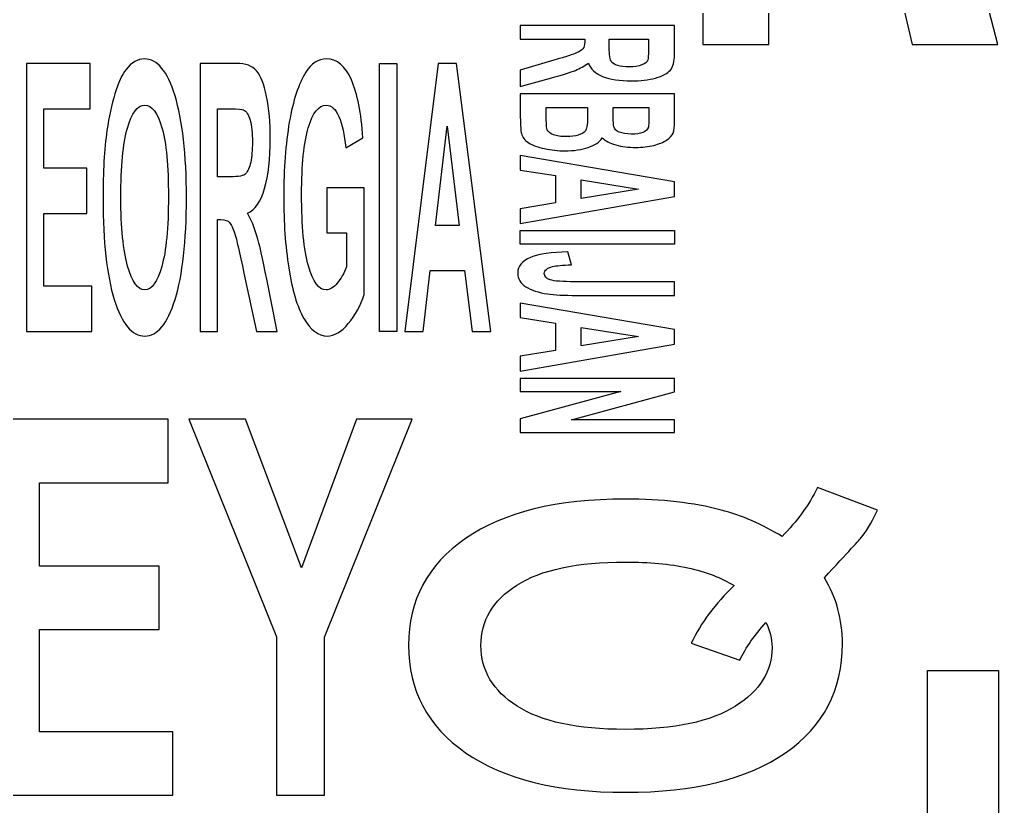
# Model space of a CAD drawing. Header units: centimetres. Extents: x -12.1 to 12.1, y -5 to 6.2.
# Drawn here: x 0.46 to 1.244, y 2.766 to 3.396 of the extents above; entities that cross this region are included whole.
import ezdxf

# ---------------------------------------------------------------- set-up
doc = ezdxf.new("R2010")
doc.units = ezdxf.units.CM
doc.header["$MEASUREMENT"] = 0
doc.layers.add('Layer 1', color=7, linetype='Continuous')

msp = doc.modelspace()

# ---------------------------------------------------------------- linework, layer by layer
at = {"layer": 'Layer 1', "color": 250}
for points, knots in [([(1.00745, 3.37639), (1.00745, 3.37639), (1.00745, 4.03385), (1.00745, 4.03385), (1.00745, 4.03385), (1.00745, 4.03385), (1.06034, 4.03385), (1.06034, 4.03385), (1.06034, 4.03385), (1.06034, 4.03385), (1.06034, 3.74187), (1.06034, 3.74187), (1.06034, 3.74187), (1.06034, 3.74187), (1.16723, 4.03385), (1.16723, 4.03385), (1.16723, 4.03385), (1.16723, 4.03385), (1.2384, 4.03385), (1.2384, 4.03385), (1.2384, 4.03385), (1.2384, 4.03385), (1.13969, 3.77777), (1.13969, 3.77777), (1.13969, 3.77777), (1.13969, 3.77777), (1.24375, 3.37639), (1.24375, 3.37639), (1.24375, 3.37639), (1.24375, 3.37639), (1.17529, 3.37639), (1.17529, 3.37639), (1.17529, 3.37639), (1.17529, 3.37639), (1.10326, 3.68491), (1.10326, 3.68491), (1.10326, 3.68491), (1.10326, 3.68491), (1.06034, 3.57505), (1.06034, 3.57505), (1.06034, 3.57505), (1.06034, 3.57505), (1.06034, 3.37639), (1.06034, 3.37639), (1.06034, 3.37639), (1.06034, 3.37639), (1.00745, 3.37639), (1.00745, 3.37639)], [0, 0, 0, 0, 0.076923, 0.076923, 0.076923, 0.076923, 0.153846, 0.153846, 0.153846, 0.153846, 0.230769, 0.230769, 0.230769, 0.230769, 0.307692, 0.307692, 0.307692, 0.307692, 0.384615, 0.384615, 0.384615, 0.384615, 0.461538, 0.461538, 0.461538, 0.461538, 0.538462, 0.538462, 0.538462, 0.538462, 0.615385, 0.615385, 0.615385, 0.615385, 0.692308, 0.692308, 0.692308, 0.692308, 0.769231, 0.769231, 0.769231, 0.769231, 0.846154, 0.846154, 0.846154, 0.846154, 1, 1, 1, 1]), ([(0.86131, 3.3916), (0.86131, 3.3916), (0.98489, 3.3916), (0.98489, 3.3916), (0.98489, 3.3916), (0.98489, 3.3916), (0.98489, 3.36848), (0.98489, 3.36848), (0.98489, 3.36848), (0.98489, 3.36265), (0.98372, 3.35843), (0.98154, 3.35578), (0.98154, 3.35578), (0.9793, 3.35316), (0.97537, 3.35106), (0.96969, 3.34946), (0.96969, 3.34946), (0.96404, 3.34789), (0.95752, 3.34711), (0.95024, 3.34711), (0.95024, 3.34711), (0.94097, 3.34711), (0.93332, 3.3483), (0.92726, 3.35068), (0.92726, 3.35068), (0.92124, 3.3531), (0.91742, 3.35668), (0.91582, 3.36146), (0.91582, 3.36146), (0.91267, 3.3591), (0.90924, 3.35712), (0.90548, 3.35558), (0.90548, 3.35558), (0.90169, 3.35403), (0.89503, 3.35194), (0.88542, 3.34932), (0.88542, 3.34932), (0.88542, 3.34932), (0.86131, 3.34267), (0.86131, 3.34267), (0.86131, 3.34267), (0.86131, 3.34267), (0.86131, 3.35581), (0.86131, 3.35581), (0.86131, 3.35581), (0.86131, 3.35581), (0.88821, 3.36376), (0.88821, 3.36376), (0.88821, 3.36376), (0.8978, 3.36659), (0.90385, 3.3685), (0.90636, 3.36955), (0.90636, 3.36955), (0.90886, 3.3706), (0.91057, 3.3717), (0.91151, 3.37284), (0.91151, 3.37284), (0.91242, 3.37401), (0.91288, 3.37584), (0.91288, 3.37837), (0.91288, 3.37837), (0.91288, 3.37837), (0.91288, 3.38062), (0.91288, 3.38062), (0.91288, 3.38062), (0.91288, 3.38062), (0.86131, 3.38062), (0.86131, 3.38062), (0.86131, 3.38062), (0.86131, 3.38062), (0.86131, 3.3916), (0.86131, 3.3916)], [0, 0, 0, 0, 0.052632, 0.052632, 0.052632, 0.052632, 0.105263, 0.105263, 0.105263, 0.105263, 0.157895, 0.157895, 0.157895, 0.157895, 0.210526, 0.210526, 0.210526, 0.210526, 0.263158, 0.263158, 0.263158, 0.263158, 0.315789, 0.315789, 0.315789, 0.315789, 0.368421, 0.368421, 0.368421, 0.368421, 0.421053, 0.421053, 0.421053, 0.421053, 0.473684, 0.473684, 0.473684, 0.473684, 0.526316, 0.526316, 0.526316, 0.526316, 0.578947, 0.578947, 0.578947, 0.578947, 0.631579, 0.631579, 0.631579, 0.631579, 0.684211, 0.684211, 0.684211, 0.684211, 0.736842, 0.736842, 0.736842, 0.736842, 0.789474, 0.789474, 0.789474, 0.789474, 0.842105, 0.842105, 0.842105, 0.842105, 0.894737, 0.894737, 0.894737, 0.894737, 1, 1, 1, 1]), ([(0.93262, 3.38062), (0.93262, 3.38062), (0.93262, 3.3725), (0.93262, 3.3725), (0.93262, 3.3725), (0.93262, 3.3672), (0.93312, 3.36394), (0.93413, 3.36259), (0.93413, 3.36259), (0.93516, 3.36131), (0.9369, 3.36026), (0.93937, 3.35954), (0.93937, 3.35954), (0.94183, 3.35878), (0.94491, 3.3584), (0.94861, 3.3584), (0.94861, 3.3584), (0.95277, 3.3584), (0.95612, 3.35889), (0.95871, 3.35992), (0.95871, 3.35992), (0.96127, 3.36087), (0.96291, 3.36224), (0.96354, 3.36402), (0.96354, 3.36402), (0.96384, 3.36489), (0.96398, 3.36758), (0.96398, 3.37206), (0.96398, 3.37206), (0.96398, 3.37206), (0.96398, 3.38062), (0.96398, 3.38062), (0.96398, 3.38062), (0.96398, 3.38062), (0.93262, 3.38062), (0.93262, 3.38062)], [0, 0, 0, 0, 0.1, 0.1, 0.1, 0.1, 0.2, 0.2, 0.2, 0.2, 0.3, 0.3, 0.3, 0.3, 0.4, 0.4, 0.4, 0.4, 0.5, 0.5, 0.5, 0.5, 0.6, 0.6, 0.6, 0.6, 0.7, 0.7, 0.7, 0.7, 0.8, 0.8, 0.8, 0.8, 1, 1, 1, 1]), ([(0.527, 3.25238), (0.527, 3.27425), (0.52804, 3.29262), (0.53014, 3.30745), (0.53014, 3.30745), (0.53168, 3.31839), (0.53384, 3.3282), (0.53655, 3.33691), (0.53655, 3.33691), (0.53925, 3.34559), (0.54219, 3.35205), (0.54548, 3.35624), (0.54548, 3.35624), (0.54974, 3.3619), (0.55469, 3.36475), (0.56028, 3.36475), (0.56028, 3.36475), (0.57047, 3.36475), (0.57853, 3.35491), (0.58468, 3.33528), (0.58468, 3.33528), (0.59073, 3.31566), (0.59382, 3.28837), (0.59382, 3.2534), (0.59382, 3.2534), (0.59382, 3.21872), (0.59079, 3.19161), (0.58474, 3.17204), (0.58474, 3.17204), (0.57868, 3.15247), (0.57062, 3.14269), (0.56048, 3.14269), (0.56048, 3.14269), (0.55026, 3.14269), (0.54211, 3.15244), (0.53605, 3.1719), (0.53605, 3.1719), (0.53002, 3.19138), (0.527, 3.21823), (0.527, 3.25238)], [0, 0, 0, 0, 0.090909, 0.090909, 0.090909, 0.090909, 0.181818, 0.181818, 0.181818, 0.181818, 0.272727, 0.272727, 0.272727, 0.272727, 0.363636, 0.363636, 0.363636, 0.363636, 0.454545, 0.454545, 0.454545, 0.454545, 0.545455, 0.545455, 0.545455, 0.545455, 0.636364, 0.636364, 0.636364, 0.636364, 0.727273, 0.727273, 0.727273, 0.727273, 0.818182, 0.818182, 0.818182, 0.818182, 1, 1, 1, 1]), ([(0.70619, 3.2253), (0.70619, 3.2253), (0.70619, 3.26146), (0.70619, 3.26146), (0.70619, 3.26146), (0.70619, 3.26146), (0.73618, 3.26146), (0.73618, 3.26146), (0.73618, 3.26146), (0.73618, 3.26146), (0.73618, 3.17594), (0.73618, 3.17594), (0.73618, 3.17594), (0.73328, 3.16715), (0.72905, 3.1594), (0.72352, 3.1527), (0.72352, 3.1527), (0.71799, 3.14601), (0.71237, 3.14269), (0.70671, 3.14269), (0.70671, 3.14269), (0.69952, 3.14269), (0.69323, 3.14741), (0.68788, 3.15681), (0.68788, 3.15681), (0.68252, 3.16622), (0.6785, 3.1797), (0.67579, 3.19723), (0.67579, 3.19723), (0.67311, 3.21476), (0.67175, 3.23383), (0.67175, 3.25445), (0.67175, 3.25445), (0.67175, 3.27681), (0.67326, 3.29667), (0.67626, 3.31405), (0.67626, 3.31405), (0.67928, 3.33144), (0.68368, 3.34477), (0.6895, 3.35403), (0.6895, 3.35403), (0.6939, 3.36116), (0.69938, 3.36475), (0.70593, 3.36475), (0.70593, 3.36475), (0.71449, 3.36475), (0.72119, 3.35912), (0.726, 3.34795), (0.726, 3.34795), (0.7308, 3.33676), (0.73385, 3.32133), (0.73526, 3.30162), (0.73526, 3.30162), (0.73526, 3.30162), (0.72145, 3.29355), (0.72145, 3.29355), (0.72145, 3.29355), (0.72049, 3.30409), (0.71866, 3.31242), (0.71601, 3.31851), (0.71601, 3.31851), (0.71333, 3.32462), (0.70997, 3.32768), (0.70593, 3.32768), (0.70593, 3.32768), (0.69985, 3.32768), (0.69504, 3.32165), (0.69146, 3.30966), (0.69146, 3.30966), (0.68788, 3.29766), (0.6861, 3.27984), (0.6861, 3.2562), (0.6861, 3.2562), (0.6861, 3.23071), (0.6879, 3.21158), (0.69152, 3.19883), (0.69152, 3.19883), (0.69516, 3.1861), (0.6999, 3.17973), (0.70585, 3.17973), (0.70585, 3.17973), (0.70869, 3.17973), (0.71167, 3.1815), (0.71455, 3.18509), (0.71455, 3.18509), (0.71752, 3.18867), (0.72003, 3.19298), (0.72212, 3.19804), (0.72212, 3.19804), (0.72212, 3.19804), (0.72212, 3.2253), (0.72212, 3.2253), (0.72212, 3.2253), (0.72212, 3.2253), (0.70619, 3.2253), (0.70619, 3.2253)], [0, 0, 0, 0, 0.04, 0.04, 0.04, 0.04, 0.08, 0.08, 0.08, 0.08, 0.12, 0.12, 0.12, 0.12, 0.16, 0.16, 0.16, 0.16, 0.2, 0.2, 0.2, 0.2, 0.24, 0.24, 0.24, 0.24, 0.28, 0.28, 0.28, 0.28, 0.32, 0.32, 0.32, 0.32, 0.36, 0.36, 0.36, 0.36, 0.4, 0.4, 0.4, 0.4, 0.44, 0.44, 0.44, 0.44, 0.48, 0.48, 0.48, 0.48, 0.52, 0.52, 0.52, 0.52, 0.56, 0.56, 0.56, 0.56, 0.6, 0.6, 0.6, 0.6, 0.64, 0.64, 0.64, 0.64, 0.68, 0.68, 0.68, 0.68, 0.72, 0.72, 0.72, 0.72, 0.76, 0.76, 0.76, 0.76, 0.8, 0.8, 0.8, 0.8, 0.84, 0.84, 0.84, 0.84, 0.88, 0.88, 0.88, 0.88, 0.92, 0.92, 0.92, 0.92, 1, 1, 1, 1]), ([(0.46564, 3.14632), (0.46564, 3.14632), (0.46564, 3.36108), (0.46564, 3.36108), (0.46564, 3.36108), (0.46564, 3.36108), (0.51672, 3.36108), (0.51672, 3.36108), (0.51672, 3.36108), (0.51672, 3.36108), (0.51672, 3.32474), (0.51672, 3.32474), (0.51672, 3.32474), (0.51672, 3.32474), (0.47956, 3.32474), (0.47956, 3.32474), (0.47956, 3.32474), (0.47956, 3.32474), (0.47956, 3.27716), (0.47956, 3.27716), (0.47956, 3.27716), (0.47956, 3.27716), (0.51413, 3.27716), (0.51413, 3.27716), (0.51413, 3.27716), (0.51413, 3.27716), (0.51413, 3.24097), (0.51413, 3.24097), (0.51413, 3.24097), (0.51413, 3.24097), (0.47956, 3.24097), (0.47956, 3.24097), (0.47956, 3.24097), (0.47956, 3.24097), (0.47956, 3.18253), (0.47956, 3.18253), (0.47956, 3.18253), (0.47956, 3.18253), (0.51802, 3.18253), (0.51802, 3.18253), (0.51802, 3.18253), (0.51802, 3.18253), (0.51802, 3.14632), (0.51802, 3.14632), (0.51802, 3.14632), (0.51802, 3.14632), (0.46564, 3.14632), (0.46564, 3.14632)], [0, 0, 0, 0, 0.076923, 0.076923, 0.076923, 0.076923, 0.153846, 0.153846, 0.153846, 0.153846, 0.230769, 0.230769, 0.230769, 0.230769, 0.307692, 0.307692, 0.307692, 0.307692, 0.384615, 0.384615, 0.384615, 0.384615, 0.461538, 0.461538, 0.461538, 0.461538, 0.538462, 0.538462, 0.538462, 0.538462, 0.615385, 0.615385, 0.615385, 0.615385, 0.692308, 0.692308, 0.692308, 0.692308, 0.769231, 0.769231, 0.769231, 0.769231, 0.846154, 0.846154, 0.846154, 0.846154, 1, 1, 1, 1]), ([(0.60472, 3.14632), (0.60472, 3.14632), (0.60472, 3.36108), (0.60472, 3.36108), (0.60472, 3.36108), (0.60472, 3.36108), (0.63398, 3.36108), (0.63398, 3.36108), (0.63398, 3.36108), (0.64135, 3.36108), (0.64671, 3.35912), (0.65002, 3.35529), (0.65002, 3.35529), (0.65337, 3.35142), (0.65605, 3.34457), (0.65806, 3.3347), (0.65806, 3.3347), (0.66004, 3.32483), (0.66103, 3.31356), (0.66103, 3.30089), (0.66103, 3.30089), (0.66103, 3.28476), (0.65952, 3.27145), (0.65649, 3.26097), (0.65649, 3.26097), (0.65343, 3.25046), (0.64888, 3.24385), (0.64283, 3.24111), (0.64283, 3.24111), (0.64589, 3.23563), (0.64836, 3.22961), (0.65031, 3.22309), (0.65031, 3.22309), (0.65226, 3.21653), (0.65489, 3.20491), (0.65824, 3.18826), (0.65824, 3.18826), (0.65824, 3.18826), (0.66662, 3.14632), (0.66662, 3.14632), (0.66662, 3.14632), (0.66662, 3.14632), (0.64999, 3.14632), (0.64999, 3.14632), (0.64999, 3.14632), (0.64999, 3.14632), (0.63995, 3.19309), (0.63995, 3.19309), (0.63995, 3.19309), (0.63636, 3.20975), (0.63394, 3.22029), (0.63264, 3.22463), (0.63264, 3.22463), (0.6313, 3.22896), (0.6299, 3.23197), (0.62845, 3.23357), (0.62845, 3.23357), (0.62696, 3.23517), (0.62463, 3.23599), (0.62143, 3.23599), (0.62143, 3.23599), (0.62143, 3.23599), (0.6186, 3.23599), (0.6186, 3.23599), (0.6186, 3.23599), (0.6186, 3.23599), (0.6186, 3.14632), (0.6186, 3.14632), (0.6186, 3.14632), (0.6186, 3.14632), (0.60472, 3.14632), (0.60472, 3.14632)], [0, 0, 0, 0, 0.052632, 0.052632, 0.052632, 0.052632, 0.105263, 0.105263, 0.105263, 0.105263, 0.157895, 0.157895, 0.157895, 0.157895, 0.210526, 0.210526, 0.210526, 0.210526, 0.263158, 0.263158, 0.263158, 0.263158, 0.315789, 0.315789, 0.315789, 0.315789, 0.368421, 0.368421, 0.368421, 0.368421, 0.421053, 0.421053, 0.421053, 0.421053, 0.473684, 0.473684, 0.473684, 0.473684, 0.526316, 0.526316, 0.526316, 0.526316, 0.578947, 0.578947, 0.578947, 0.578947, 0.631579, 0.631579, 0.631579, 0.631579, 0.684211, 0.684211, 0.684211, 0.684211, 0.736842, 0.736842, 0.736842, 0.736842, 0.789474, 0.789474, 0.789474, 0.789474, 0.842105, 0.842105, 0.842105, 0.842105, 0.894737, 0.894737, 0.894737, 0.894737, 1, 1, 1, 1]), ([(0.74853, 3.14632), (0.74853, 3.14632), (0.76248, 3.14632), (0.76248, 3.14632), (0.76248, 3.14632), (0.76248, 3.14632), (0.76248, 3.36108), (0.76248, 3.36108), (0.76248, 3.36108), (0.76248, 3.36108), (0.74853, 3.36108), (0.74853, 3.36108), (0.74853, 3.36108), (0.74853, 3.36108), (0.74853, 3.14632), (0.74853, 3.14632)], [0, 0, 0, 0, 0.2, 0.2, 0.2, 0.2, 0.4, 0.4, 0.4, 0.4, 0.6, 0.6, 0.6, 0.6, 1, 1, 1, 1]), ([(0.83781, 3.14632), (0.83781, 3.14632), (0.82267, 3.14632), (0.82267, 3.14632), (0.82267, 3.14632), (0.82267, 3.14632), (0.8167, 3.19511), (0.8167, 3.19511), (0.8167, 3.19511), (0.8167, 3.19511), (0.78912, 3.19511), (0.78912, 3.19511), (0.78912, 3.19511), (0.78912, 3.19511), (0.7835, 3.14632), (0.7835, 3.14632), (0.7835, 3.14632), (0.7835, 3.14632), (0.76871, 3.14632), (0.76871, 3.14632), (0.76871, 3.14632), (0.76871, 3.14632), (0.79556, 3.36108), (0.79556, 3.36108), (0.79556, 3.36108), (0.79556, 3.36108), (0.8102, 3.36108), (0.8102, 3.36108), (0.8102, 3.36108), (0.8102, 3.36108), (0.83781, 3.14632), (0.83781, 3.14632)], [0, 0, 0, 0, 0.111111, 0.111111, 0.111111, 0.111111, 0.222222, 0.222222, 0.222222, 0.222222, 0.333333, 0.333333, 0.333333, 0.333333, 0.444444, 0.444444, 0.444444, 0.444444, 0.555556, 0.555556, 0.555556, 0.555556, 0.666667, 0.666667, 0.666667, 0.666667, 0.777778, 0.777778, 0.777778, 0.777778, 1, 1, 1, 1]), ([(0.98489, 3.33671), (0.98489, 3.33671), (0.98489, 3.31498), (0.98489, 3.31498), (0.98489, 3.31498), (0.98489, 3.31065), (0.98448, 3.30745), (0.98367, 3.30535), (0.98367, 3.30535), (0.98282, 3.30322), (0.98113, 3.30133), (0.97854, 3.29967), (0.97854, 3.29967), (0.97595, 3.29798), (0.97251, 3.29658), (0.96823, 3.2955), (0.96823, 3.2955), (0.96392, 3.29437), (0.95912, 3.29382), (0.95376, 3.29382), (0.95376, 3.29382), (0.948, 3.29382), (0.94267, 3.29449), (0.93783, 3.29586), (0.93783, 3.29586), (0.933, 3.29722), (0.92936, 3.29912), (0.92697, 3.30144), (0.92697, 3.30144), (0.92479, 3.29813), (0.92103, 3.29559), (0.91576, 3.29382), (0.91576, 3.29382), (0.91049, 3.29204), (0.90429, 3.29111), (0.89715, 3.29111), (0.89715, 3.29111), (0.89151, 3.29111), (0.88606, 3.29169), (0.88076, 3.29285), (0.88076, 3.29285), (0.87543, 3.29399), (0.87118, 3.29559), (0.86801, 3.29757), (0.86801, 3.29757), (0.86483, 3.29955), (0.86288, 3.30203), (0.86218, 3.30494), (0.86218, 3.30494), (0.86172, 3.30678), (0.86142, 3.31117), (0.86131, 3.31818), (0.86131, 3.31818), (0.86131, 3.31818), (0.86131, 3.33671), (0.86131, 3.33671), (0.86131, 3.33671), (0.86131, 3.33671), (0.98489, 3.33671), (0.98489, 3.33671)], [0, 0, 0, 0, 0.0625, 0.0625, 0.0625, 0.0625, 0.125, 0.125, 0.125, 0.125, 0.1875, 0.1875, 0.1875, 0.1875, 0.25, 0.25, 0.25, 0.25, 0.3125, 0.3125, 0.3125, 0.3125, 0.375, 0.375, 0.375, 0.375, 0.4375, 0.4375, 0.4375, 0.4375, 0.5, 0.5, 0.5, 0.5, 0.5625, 0.5625, 0.5625, 0.5625, 0.625, 0.625, 0.625, 0.625, 0.6875, 0.6875, 0.6875, 0.6875, 0.75, 0.75, 0.75, 0.75, 0.8125, 0.8125, 0.8125, 0.8125, 0.875, 0.875, 0.875, 0.875, 1, 1, 1, 1]), ([(0.54132, 3.25383), (0.54132, 3.22955), (0.54316, 3.21112), (0.54674, 3.19856), (0.54674, 3.19856), (0.55035, 3.18602), (0.55492, 3.17973), (0.56042, 3.17973), (0.56042, 3.17973), (0.56601, 3.17973), (0.57053, 3.18596), (0.57408, 3.19842), (0.57408, 3.19842), (0.57763, 3.21086), (0.57941, 3.22955), (0.57941, 3.25445), (0.57941, 3.25445), (0.57941, 3.27905), (0.57769, 3.2974), (0.57426, 3.30951), (0.57426, 3.30951), (0.57076, 3.32163), (0.56622, 3.32768), (0.56042, 3.32768), (0.56042, 3.32768), (0.55471, 3.32768), (0.55006, 3.32154), (0.54659, 3.3093), (0.54659, 3.3093), (0.54307, 3.29702), (0.54132, 3.27856), (0.54132, 3.25383)], [0, 0, 0, 0, 0.111111, 0.111111, 0.111111, 0.111111, 0.222222, 0.222222, 0.222222, 0.222222, 0.333333, 0.333333, 0.333333, 0.333333, 0.444444, 0.444444, 0.444444, 0.444444, 0.555556, 0.555556, 0.555556, 0.555556, 0.666667, 0.666667, 0.666667, 0.666667, 0.777778, 0.777778, 0.777778, 0.777778, 1, 1, 1, 1]), ([(0.91518, 3.32573), (0.91518, 3.32573), (0.88213, 3.32573), (0.88213, 3.32573), (0.88213, 3.32573), (0.88213, 3.32573), (0.88213, 3.31557), (0.88213, 3.31557), (0.88213, 3.31557), (0.88213, 3.31158), (0.88242, 3.30907), (0.88288, 3.30802), (0.88288, 3.30802), (0.88358, 3.3064), (0.88524, 3.30505), (0.88783, 3.30404), (0.88783, 3.30404), (0.89043, 3.30299), (0.89392, 3.30249), (0.89832, 3.30249), (0.89832, 3.30249), (0.90205, 3.30249), (0.90516, 3.30287), (0.90775, 3.30366), (0.90775, 3.30366), (0.91038, 3.30447), (0.91221, 3.3056), (0.91341, 3.30712), (0.91341, 3.30712), (0.91457, 3.30861), (0.91518, 3.31187), (0.91518, 3.31685), (0.91518, 3.31685), (0.91518, 3.31685), (0.91518, 3.32573), (0.91518, 3.32573)], [0, 0, 0, 0, 0.1, 0.1, 0.1, 0.1, 0.2, 0.2, 0.2, 0.2, 0.3, 0.3, 0.3, 0.3, 0.4, 0.4, 0.4, 0.4, 0.5, 0.5, 0.5, 0.5, 0.6, 0.6, 0.6, 0.6, 0.7, 0.7, 0.7, 0.7, 0.8, 0.8, 0.8, 0.8, 1, 1, 1, 1]), ([(0.9643, 3.32573), (0.9643, 3.32573), (0.93573, 3.32573), (0.93573, 3.32573), (0.93573, 3.32573), (0.93573, 3.32573), (0.93573, 3.31851), (0.93573, 3.31851), (0.93573, 3.31851), (0.93573, 3.31423), (0.93588, 3.31158), (0.93617, 3.31053), (0.93617, 3.31053), (0.93667, 3.30867), (0.93813, 3.30718), (0.94057, 3.3061), (0.94057, 3.3061), (0.94305, 3.30503), (0.94622, 3.3045), (0.95024, 3.3045), (0.95024, 3.3045), (0.95405, 3.3045), (0.95714, 3.30494), (0.95956, 3.3059), (0.95956, 3.3059), (0.96188, 3.3068), (0.96334, 3.30817), (0.9639, 3.31004), (0.9639, 3.31004), (0.96415, 3.31111), (0.9643, 3.31423), (0.9643, 3.31941), (0.9643, 3.31941), (0.9643, 3.31941), (0.9643, 3.32573), (0.9643, 3.32573)], [0, 0, 0, 0, 0.1, 0.1, 0.1, 0.1, 0.2, 0.2, 0.2, 0.2, 0.3, 0.3, 0.3, 0.3, 0.4, 0.4, 0.4, 0.4, 0.5, 0.5, 0.5, 0.5, 0.6, 0.6, 0.6, 0.6, 0.7, 0.7, 0.7, 0.7, 0.8, 0.8, 0.8, 0.8, 1, 1, 1, 1]), ([(0.6186, 3.27026), (0.6186, 3.27026), (0.62888, 3.27026), (0.62888, 3.27026), (0.62888, 3.27026), (0.63558, 3.27026), (0.63974, 3.27114), (0.64143, 3.27288), (0.64143, 3.27288), (0.64307, 3.27465), (0.64434, 3.27768), (0.6453, 3.28196), (0.6453, 3.28196), (0.64624, 3.28627), (0.64671, 3.29163), (0.64671, 3.29807), (0.64671, 3.29807), (0.64671, 3.30532), (0.64612, 3.31114), (0.64486, 3.31559), (0.64486, 3.31559), (0.64362, 3.32002), (0.64184, 3.32285), (0.63962, 3.32401), (0.63962, 3.32401), (0.63846, 3.32451), (0.63512, 3.32474), (0.62946, 3.32474), (0.62946, 3.32474), (0.62946, 3.32474), (0.6186, 3.32474), (0.6186, 3.32474), (0.6186, 3.32474), (0.6186, 3.32474), (0.6186, 3.27026), (0.6186, 3.27026)], [0, 0, 0, 0, 0.1, 0.1, 0.1, 0.1, 0.2, 0.2, 0.2, 0.2, 0.3, 0.3, 0.3, 0.3, 0.4, 0.4, 0.4, 0.4, 0.5, 0.5, 0.5, 0.5, 0.6, 0.6, 0.6, 0.6, 0.7, 0.7, 0.7, 0.7, 0.8, 0.8, 0.8, 0.8, 1, 1, 1, 1]), ([(0.81224, 3.2313), (0.81224, 3.2313), (0.80272, 3.31097), (0.80272, 3.31097), (0.80272, 3.31097), (0.80272, 3.31097), (0.79341, 3.2313), (0.79341, 3.2313), (0.79341, 3.2313), (0.79341, 3.2313), (0.81224, 3.2313), (0.81224, 3.2313)], [0, 0, 0, 0, 0.25, 0.25, 0.25, 0.25, 0.5, 0.5, 0.5, 0.5, 1, 1, 1, 1]), ([(0.86131, 3.23278), (0.86131, 3.23278), (0.86131, 3.24472), (0.86131, 3.24472), (0.86131, 3.24472), (0.86131, 3.24472), (0.88938, 3.24949), (0.88938, 3.24949), (0.88938, 3.24949), (0.88938, 3.24949), (0.88938, 3.27122), (0.88938, 3.27122), (0.88938, 3.27122), (0.88938, 3.27122), (0.86131, 3.2757), (0.86131, 3.2757), (0.86131, 3.2757), (0.86131, 3.2757), (0.86131, 3.28738), (0.86131, 3.28738), (0.86131, 3.28738), (0.86131, 3.28738), (0.98489, 3.26618), (0.98489, 3.26618), (0.98489, 3.26618), (0.98489, 3.26618), (0.98489, 3.25456), (0.98489, 3.25456), (0.98489, 3.25456), (0.98489, 3.25456), (0.86131, 3.23278), (0.86131, 3.23278)], [0, 0, 0, 0, 0.111111, 0.111111, 0.111111, 0.111111, 0.222222, 0.222222, 0.222222, 0.222222, 0.333333, 0.333333, 0.333333, 0.333333, 0.444444, 0.444444, 0.444444, 0.444444, 0.555556, 0.555556, 0.555556, 0.555556, 0.666667, 0.666667, 0.666667, 0.666667, 0.777778, 0.777778, 0.777778, 0.777778, 1, 1, 1, 1]), ([(0.91017, 3.25302), (0.91017, 3.25302), (0.95603, 3.2605), (0.95603, 3.2605), (0.95603, 3.2605), (0.95603, 3.2605), (0.91017, 3.26784), (0.91017, 3.26784), (0.91017, 3.26784), (0.91017, 3.26784), (0.91017, 3.25302), (0.91017, 3.25302)], [0, 0, 0, 0, 0.25, 0.25, 0.25, 0.25, 0.5, 0.5, 0.5, 0.5, 1, 1, 1, 1]), ([(0.86131, 3.2163), (0.86131, 3.2163), (0.98488, 3.2163), (0.98488, 3.2163), (0.98488, 3.2163), (0.98488, 3.2163), (0.98488, 3.22728), (0.98488, 3.22728), (0.98488, 3.22728), (0.98488, 3.22728), (0.86131, 3.22728), (0.86131, 3.22728), (0.86131, 3.22728), (0.86131, 3.22728), (0.86131, 3.2163), (0.86131, 3.2163)], [0, 0, 0, 0, 0.2, 0.2, 0.2, 0.2, 0.4, 0.4, 0.4, 0.4, 0.6, 0.6, 0.6, 0.6, 1, 1, 1, 1]), ([(0.98489, 3.18619), (0.98489, 3.18619), (0.98489, 3.17525), (0.98489, 3.17525), (0.98489, 3.17525), (0.98489, 3.17525), (0.90665, 3.17525), (0.90665, 3.17525), (0.90665, 3.17525), (0.89643, 3.17525), (0.88859, 3.17562), (0.88303, 3.17644), (0.88303, 3.17644), (0.87584, 3.17748), (0.8701, 3.17944), (0.86576, 3.18223), (0.86576, 3.18223), (0.86136, 3.18499), (0.85921, 3.18869), (0.85921, 3.19327), (0.85921, 3.19327), (0.85921, 3.19862), (0.86262, 3.20279), (0.86946, 3.2057), (0.86946, 3.2057), (0.87628, 3.20859), (0.88629, 3.21004), (0.89948, 3.21004), (0.89948, 3.21004), (0.89948, 3.21004), (0.90219, 3.1997), (0.90219, 3.1997), (0.90219, 3.1997), (0.89515, 3.19959), (0.89014, 3.19912), (0.8872, 3.19833), (0.8872, 3.19833), (0.88277, 3.19714), (0.88055, 3.19534), (0.88055, 3.19292), (0.88055, 3.19292), (0.88055, 3.19048), (0.88213, 3.18873), (0.8853, 3.1877), (0.8853, 3.1877), (0.88848, 3.18669), (0.89506, 3.18619), (0.90504, 3.18619), (0.90504, 3.18619), (0.90504, 3.18619), (0.98489, 3.18619), (0.98489, 3.18619)], [0, 0, 0, 0, 0.071429, 0.071429, 0.071429, 0.071429, 0.142857, 0.142857, 0.142857, 0.142857, 0.214286, 0.214286, 0.214286, 0.214286, 0.285714, 0.285714, 0.285714, 0.285714, 0.357143, 0.357143, 0.357143, 0.357143, 0.428571, 0.428571, 0.428571, 0.428571, 0.5, 0.5, 0.5, 0.5, 0.571429, 0.571429, 0.571429, 0.571429, 0.642857, 0.642857, 0.642857, 0.642857, 0.714286, 0.714286, 0.714286, 0.714286, 0.785714, 0.785714, 0.785714, 0.785714, 0.857143, 0.857143, 0.857143, 0.857143, 1, 1, 1, 1]), ([(0.86131, 3.11447), (0.86131, 3.11447), (0.86131, 3.12644), (0.86131, 3.12644), (0.86131, 3.12644), (0.86131, 3.12644), (0.88938, 3.13119), (0.88938, 3.13119), (0.88938, 3.13119), (0.88938, 3.13119), (0.88938, 3.15294), (0.88938, 3.15294), (0.88938, 3.15294), (0.88938, 3.15294), (0.86131, 3.15743), (0.86131, 3.15743), (0.86131, 3.15743), (0.86131, 3.15743), (0.86131, 3.16907), (0.86131, 3.16907), (0.86131, 3.16907), (0.86131, 3.16907), (0.98489, 3.1479), (0.98489, 3.1479), (0.98489, 3.1479), (0.98489, 3.1479), (0.98489, 3.13628), (0.98489, 3.13628), (0.98489, 3.13628), (0.98489, 3.13628), (0.86131, 3.11447), (0.86131, 3.11447)], [0, 0, 0, 0, 0.111111, 0.111111, 0.111111, 0.111111, 0.222222, 0.222222, 0.222222, 0.222222, 0.333333, 0.333333, 0.333333, 0.333333, 0.444444, 0.444444, 0.444444, 0.444444, 0.555556, 0.555556, 0.555556, 0.555556, 0.666667, 0.666667, 0.666667, 0.666667, 0.777778, 0.777778, 0.777778, 0.777778, 1, 1, 1, 1]), ([(0.91017, 3.13474), (0.91017, 3.13474), (0.95603, 3.14222), (0.95603, 3.14222), (0.95603, 3.14222), (0.95603, 3.14222), (0.91017, 3.14956), (0.91017, 3.14956), (0.91017, 3.14956), (0.91017, 3.14956), (0.91017, 3.13474), (0.91017, 3.13474)], [0, 0, 0, 0, 0.25, 0.25, 0.25, 0.25, 0.5, 0.5, 0.5, 0.5, 1, 1, 1, 1]), ([(0.86131, 3.10856), (0.86131, 3.10856), (0.98489, 3.10856), (0.98489, 3.10856), (0.98489, 3.10856), (0.98489, 3.10856), (0.98489, 3.09787), (0.98489, 3.09787), (0.98489, 3.09787), (0.98489, 3.09787), (0.90237, 3.0756), (0.90237, 3.0756), (0.90237, 3.0756), (0.90237, 3.0756), (0.98489, 3.0756), (0.98489, 3.0756), (0.98489, 3.0756), (0.98489, 3.0756), (0.98489, 3.06538), (0.98489, 3.06538), (0.98489, 3.06538), (0.98489, 3.06538), (0.86131, 3.06538), (0.86131, 3.06538), (0.86131, 3.06538), (0.86131, 3.06538), (0.86131, 3.07641), (0.86131, 3.07641), (0.86131, 3.07641), (0.86131, 3.07641), (0.94191, 3.09834), (0.94191, 3.09834), (0.94191, 3.09834), (0.94191, 3.09834), (0.86131, 3.09834), (0.86131, 3.09834), (0.86131, 3.09834), (0.86131, 3.09834), (0.86131, 3.10856), (0.86131, 3.10856)], [0, 0, 0, 0, 0.090909, 0.090909, 0.090909, 0.090909, 0.181818, 0.181818, 0.181818, 0.181818, 0.272727, 0.272727, 0.272727, 0.272727, 0.363636, 0.363636, 0.363636, 0.363636, 0.454545, 0.454545, 0.454545, 0.454545, 0.545455, 0.545455, 0.545455, 0.545455, 0.636364, 0.636364, 0.636364, 0.636364, 0.727273, 0.727273, 0.727273, 0.727273, 0.818182, 0.818182, 0.818182, 0.818182, 1, 1, 1, 1]), ([(0.4374, 2.77489), (0.4374, 2.77489), (0.4374, 3.07612), (0.4374, 3.07612), (0.4374, 3.07612), (0.4374, 3.07612), (0.57924, 3.07612), (0.57924, 3.07612), (0.57924, 3.07612), (0.57924, 3.07612), (0.57924, 3.02516), (0.57924, 3.02516), (0.57924, 3.02516), (0.57924, 3.02516), (0.47601, 3.02516), (0.47601, 3.02516), (0.47601, 3.02516), (0.47601, 3.02516), (0.47601, 2.95839), (0.47601, 2.95839), (0.47601, 2.95839), (0.47601, 2.95839), (0.57207, 2.95839), (0.57207, 2.95839), (0.57207, 2.95839), (0.57207, 2.95839), (0.57207, 2.90761), (0.57207, 2.90761), (0.57207, 2.90761), (0.57207, 2.90761), (0.47601, 2.90761), (0.47601, 2.90761), (0.47601, 2.90761), (0.47601, 2.90761), (0.47601, 2.82564), (0.47601, 2.82564), (0.47601, 2.82564), (0.47601, 2.82564), (0.58288, 2.82564), (0.58288, 2.82564), (0.58288, 2.82564), (0.58288, 2.82564), (0.58288, 2.77489), (0.58288, 2.77489), (0.58288, 2.77489), (0.58288, 2.77489), (0.4374, 2.77489), (0.4374, 2.77489)], [0, 0, 0, 0, 0.076923, 0.076923, 0.076923, 0.076923, 0.153846, 0.153846, 0.153846, 0.153846, 0.230769, 0.230769, 0.230769, 0.230769, 0.307692, 0.307692, 0.307692, 0.307692, 0.384615, 0.384615, 0.384615, 0.384615, 0.461538, 0.461538, 0.461538, 0.461538, 0.538462, 0.538462, 0.538462, 0.538462, 0.615385, 0.615385, 0.615385, 0.615385, 0.692308, 0.692308, 0.692308, 0.692308, 0.769231, 0.769231, 0.769231, 0.769231, 0.846154, 0.846154, 0.846154, 0.846154, 1, 1, 1, 1]), ([(0.66586, 2.77489), (0.66586, 2.77489), (0.66586, 2.9017), (0.66586, 2.9017), (0.66586, 2.9017), (0.66586, 2.9017), (0.5958, 3.07612), (0.5958, 3.07612), (0.5958, 3.07612), (0.5958, 3.07612), (0.64105, 3.07612), (0.64105, 3.07612), (0.64105, 3.07612), (0.64105, 3.07612), (0.6861, 2.95694), (0.6861, 2.95694), (0.6861, 2.95694), (0.6861, 2.95694), (0.73019, 3.07612), (0.73019, 3.07612), (0.73019, 3.07612), (0.73019, 3.07612), (0.77471, 3.07612), (0.77471, 3.07612), (0.77471, 3.07612), (0.77471, 3.07612), (0.70433, 2.90129), (0.70433, 2.90129), (0.70433, 2.90129), (0.70433, 2.90129), (0.70433, 2.77489), (0.70433, 2.77489), (0.70433, 2.77489), (0.70433, 2.77489), (0.66586, 2.77489), (0.66586, 2.77489)], [0, 0, 0, 0, 0.1, 0.1, 0.1, 0.1, 0.2, 0.2, 0.2, 0.2, 0.3, 0.3, 0.3, 0.3, 0.4, 0.4, 0.4, 0.4, 0.5, 0.5, 0.5, 0.5, 0.6, 0.6, 0.6, 0.6, 0.7, 0.7, 0.7, 0.7, 0.8, 0.8, 0.8, 0.8, 1, 1, 1, 1]), ([(1.07099, 2.9821), (1.08293, 2.99413), (1.09236, 3.00717), (1.09941, 3.02129), (1.09941, 3.02129), (1.09941, 3.02129), (1.14735, 3.00327), (1.14735, 3.00327), (1.14735, 3.00327), (1.14428, 2.9959), (1.14009, 2.98868), (1.13471, 2.9816), (1.13471, 2.9816), (1.13363, 2.98009), (1.1237, 2.96923), (1.10492, 2.94905), (1.10492, 2.94905), (1.11455, 2.93315), (1.11936, 2.91559), (1.11936, 2.89631), (1.11936, 2.89631), (1.11936, 2.85904), (1.10416, 2.82987), (1.07373, 2.80875), (1.07373, 2.80875), (1.0433, 2.78764), (1.00061, 2.7771), (0.94558, 2.7771), (0.94558, 2.7771), (0.89072, 2.7771), (0.848, 2.78767), (0.81752, 2.80884), (0.81752, 2.80884), (0.78703, 2.83001), (0.77176, 2.85872), (0.77176, 2.89498), (0.77176, 2.89498), (0.77176, 2.93091), (0.78703, 2.95938), (0.81752, 2.98044), (0.81752, 2.98044), (0.848, 3.00152), (0.89072, 3.01203), (0.94558, 3.01203), (0.94558, 3.01203), (0.97461, 3.01203), (1.00012, 3.00912), (1.02213, 3.00327), (1.02213, 3.00327), (1.03896, 2.99884), (1.05527, 2.9918), (1.07099, 2.9821)], [0, 0, 0, 0, 0.071429, 0.071429, 0.071429, 0.071429, 0.142857, 0.142857, 0.142857, 0.142857, 0.214286, 0.214286, 0.214286, 0.214286, 0.285714, 0.285714, 0.285714, 0.285714, 0.357143, 0.357143, 0.357143, 0.357143, 0.428571, 0.428571, 0.428571, 0.428571, 0.5, 0.5, 0.5, 0.5, 0.571429, 0.571429, 0.571429, 0.571429, 0.642857, 0.642857, 0.642857, 0.642857, 0.714286, 0.714286, 0.714286, 0.714286, 0.785714, 0.785714, 0.785714, 0.785714, 0.857143, 0.857143, 0.857143, 0.857143, 1, 1, 1, 1]), ([(1.03267, 2.94276), (1.02248, 2.94905), (1.01005, 2.95374), (0.99558, 2.95691), (0.99558, 2.95691), (0.98102, 2.96005), (0.96436, 2.9616), (0.94558, 2.9616), (0.94558, 2.9616), (0.90679, 2.9616), (0.87776, 2.95542), (0.85854, 2.94308), (0.85854, 2.94308), (0.83938, 2.93073), (0.82977, 2.9146), (0.82977, 2.89465), (0.82977, 2.89465), (0.82977, 2.87468), (0.83941, 2.85852), (0.85871, 2.84611), (0.85871, 2.84611), (0.87794, 2.83374), (0.90691, 2.82751), (0.94558, 2.82751), (0.94558, 2.82751), (0.98486, 2.82751), (1.01421, 2.83374), (1.03369, 2.84611), (1.03369, 2.84611), (1.0532, 2.85852), (1.06296, 2.87421), (1.06296, 2.89317), (1.06296, 2.89317), (1.06296, 2.90022), (1.06135, 2.90689), (1.05813, 2.91314), (1.05813, 2.91314), (1.04915, 2.90325), (1.04208, 2.89317), (1.03707, 2.88292), (1.03707, 2.88292), (1.03707, 2.88292), (0.99828, 2.89664), (0.99828, 2.89664), (0.99828, 2.89664), (1.00594, 2.91274), (1.01742, 2.92811), (1.03267, 2.94276)], [0, 0, 0, 0, 0.076923, 0.076923, 0.076923, 0.076923, 0.153846, 0.153846, 0.153846, 0.153846, 0.230769, 0.230769, 0.230769, 0.230769, 0.307692, 0.307692, 0.307692, 0.307692, 0.384615, 0.384615, 0.384615, 0.384615, 0.461538, 0.461538, 0.461538, 0.461538, 0.538462, 0.538462, 0.538462, 0.538462, 0.615385, 0.615385, 0.615385, 0.615385, 0.692308, 0.692308, 0.692308, 0.692308, 0.769231, 0.769231, 0.769231, 0.769231, 0.846154, 0.846154, 0.846154, 0.846154, 1, 1, 1, 1]), ([(1.18753, 2.20681), (1.18753, 2.20681), (1.24434, 2.20681), (1.24434, 2.20681), (1.24434, 2.20681), (1.24434, 2.20681), (1.24434, 2.8748), (1.24434, 2.8748), (1.24434, 2.8748), (1.24434, 2.8748), (1.18753, 2.8748), (1.18753, 2.8748), (1.18753, 2.8748), (1.18753, 2.8748), (1.18753, 2.20681), (1.18753, 2.20681)], [0, 0, 0, 0, 0.2, 0.2, 0.2, 0.2, 0.4, 0.4, 0.4, 0.4, 0.6, 0.6, 0.6, 0.6, 1, 1, 1, 1])]:
    msp.add_open_spline(points, degree=3, knots=knots, dxfattribs=at)

doc.saveas('drawing.dxf')
